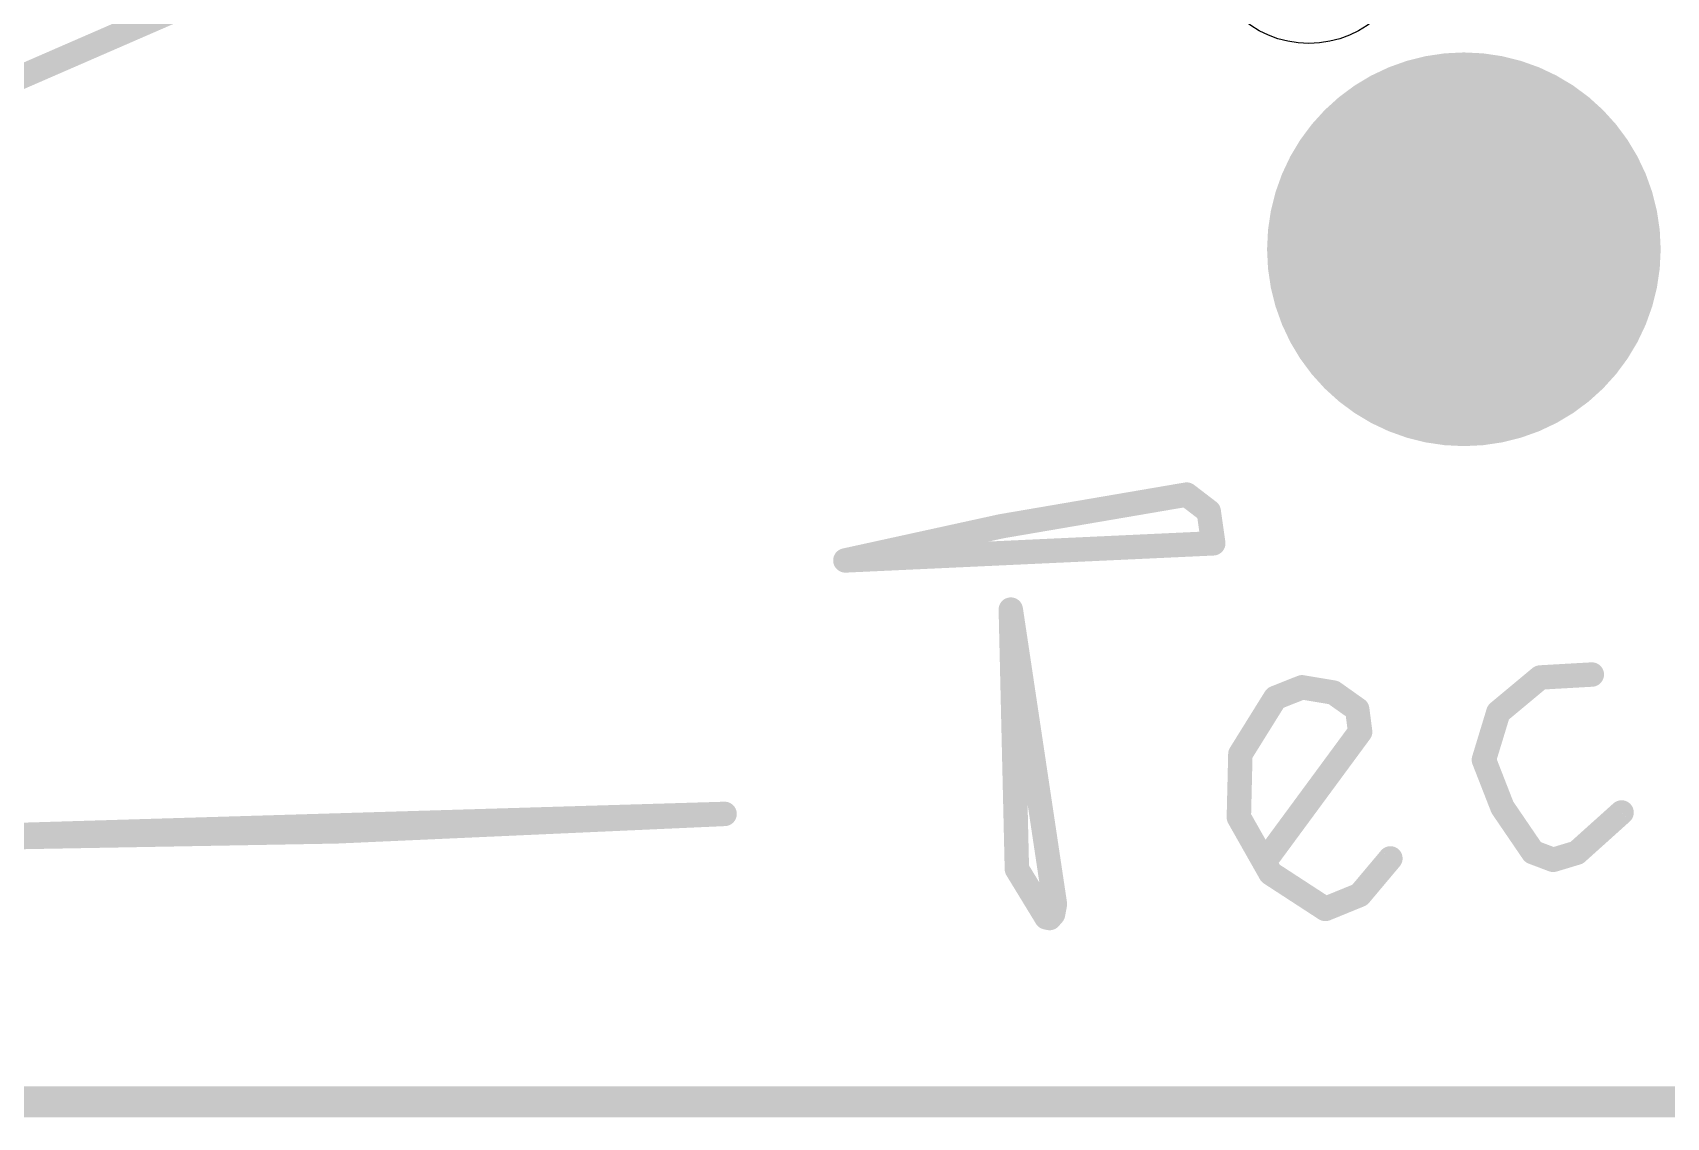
# Model space of a CAD drawing. Extents: x -10 to 314, y -10 to 86.
# Drawn here: x 201.15 to 214.54, y -9.65 to -0.77 of the extents above; entities that cross this region are included whole.
import ezdxf

# ---------------------------------------------------------------- set-up
doc = ezdxf.new("R2010")
doc.units = 0
for name, color, linetype in [('1', 12, 'CONTINUOUS'), ('17', 110, 'CONTINUOUS'), ('20', 31, 'CONTINUOUS'), ('37', 253, 'CONTINUOUS')]:
    doc.layers.add(name, color=color, linetype=linetype)

# ---------------------------------------------------------------- blocks, each defined once
blk = doc.blocks.new('ROUNDP')
at = {"const_width": 0.5}
blk.add_lwpolyline([(0, -0.25, 1), (0, 0.25, 1), (0, -0.25)], format="xyb", dxfattribs=at)

msp = doc.modelspace()

# ---------------------------------------------------------------- linework, layer by layer
at = {"layer": '1', "const_width": 0.254}
msp.add_lwpolyline([(309.5625, -9.525), (-4.7625, -9.525)], dxfattribs=at)
at = {"layer": '20', "const_width": 0.1524}
msp.add_lwpolyline([(-4.7625, -9.525), (309.5625, -9.525)], dxfattribs=at)
at = {"layer": '20'}
msp.add_circle((211.6138, 0), 0.8534, dxfattribs=at)
at = {"layer": '37', "const_width": 0.2}
for points in [[(200.9217, -1.188), (209.129, 2.3821)], [(209.0927, -4.8095), (210.6121, -4.5497)], [(210.6121, -4.5497), (210.7929, -4.6882)], [(210.7929, -4.6882), (210.8301, -4.9491)], [(207.815, -5.0893), (209.0927, -4.8095)], [(210.8301, -4.9491), (207.815, -5.0893)], [(209.1708, -5.4922), (209.5323, -7.9049)], [(209.2207, -7.6182), (209.1708, -5.4922)], [(213.5097, -6.0483), (213.1663, -6.3341)], [(213.9323, -6.0242), (213.5097, -6.0483)], [(211.3388, -6.2156), (211.0521, -6.6761)], [(211.5576, -6.1288), (211.3388, -6.2156)], [(211.8149, -6.1719), (211.5576, -6.1288)], [(212.0099, -6.3101), (211.8149, -6.1719)], [(212.0336, -6.4934), (212.0099, -6.3101)], [(213.1663, -6.3341), (213.0477, -6.723)], [(211.2696, -7.5307), (212.0336, -6.4934)], [(211.0521, -6.6761), (211.0397, -7.1941)], [(213.0477, -6.723), (213.1998, -7.1126)], [(206.8251, -7.1661), (199.6025, -7.3818)], [(203.6487, -7.3091), (206.8251, -7.1661)], [(211.0397, -7.1941), (211.2996, -7.6527)], [(213.1998, -7.1126), (213.4502, -7.4799)], [(213.8093, -7.4841), (214.1761, -7.1543)], [(199.6025, -7.3818), (203.6487, -7.3091)], [(212.0301, -7.8299), (212.2816, -7.5307)], [(213.4502, -7.4799), (213.6159, -7.5424)], [(213.6159, -7.5424), (213.8093, -7.4841)], [(209.4623, -8.0138), (209.2207, -7.6182)], [(211.2996, -7.6527), (211.7485, -7.9449)], [(211.7485, -7.9449), (212.0301, -7.8299)], [(209.5172, -7.9865), (209.4887, -8.0192)], [(209.5323, -7.9049), (209.5172, -7.9865)], [(209.4887, -8.0192), (209.4623, -8.0138)]]:
    msp.add_lwpolyline(points, dxfattribs=at)
at = {"layer": '37', "const_width": 0.1}
for points in [[(210.6425, -4.51, 1), (210.5817, -4.5894)], [(210.6206, -4.599, 1), (210.6037, -4.5004)], [(210.8424, -4.6811, 1), (210.7434, -4.6952)], [(210.7625, -4.7279, 1), (210.8233, -4.6485)], [(209.0842, -4.7602, 1), (209.1011, -4.8588)], [(209.1034, -4.8584, 1), (209.082, -4.7607)], [(210.7806, -4.9561, 1), (210.8796, -4.942)], [(210.8324, -4.999, 1), (210.8278, -4.8991)], [(207.8127, -5.0393, 1), (207.8173, -5.1392)], [(207.8043, -5.0404, 1), (207.8257, -5.1381)], [(209.2202, -5.4848, 1), (209.1213, -5.4996)], [(209.2207, -5.491, 1), (209.1208, -5.4934)], [(213.5069, -5.9984, 1), (213.5126, -6.0982)], [(213.5417, -6.0868, 1), (213.4778, -6.0099)], [(213.9351, -6.0742, 1), (213.9294, -5.9743)], [(211.3204, -6.1692, 1), (211.3573, -6.2621)], [(211.3813, -6.2421, 1), (211.2964, -6.1892)], [(211.5658, -6.0795, 1), (211.5493, -6.1781)], [(211.576, -6.1753, 1), (211.5391, -6.0823)], [(211.8438, -6.1311, 1), (211.786, -6.2127)], [(211.8067, -6.2212, 1), (211.8232, -6.1226)], [(212.0595, -6.3037, 1), (211.9603, -6.3165)], [(211.981, -6.3509, 1), (212.0388, -6.2693)], [(213.1343, -6.2956, 1), (213.1983, -6.3725)], [(213.2141, -6.3486, 1), (213.1185, -6.3195)], [(212.0738, -6.5231, 1), (211.9933, -6.4638)], [(211.984, -6.4998, 1), (212.0832, -6.487)], [(211.102, -6.6773, 1), (211.0021, -6.6749)], [(211.0096, -6.6497, 1), (211.0945, -6.7025)], [(212.9999, -6.7084, 1), (213.0956, -6.7376)], [(213.0943, -6.7048, 1), (213.0012, -6.7412)], [(206.8274, -7.2161, 1), (206.8229, -7.1162)], [(206.8266, -7.2161, 1), (206.8236, -7.1161)], [(211.0831, -7.1694, 1), (210.9962, -7.2188)], [(213.2411, -7.0845, 1), (213.1585, -7.1408)], [(213.1532, -7.1308, 1), (213.2464, -7.0945)], [(214.2096, -7.1915, 1), (214.1427, -7.1171)], [(203.6464, -7.2591, 1), (203.6509, -7.359)], [(203.6496, -7.3591, 1), (203.6478, -7.2591)], [(210.9897, -7.1929, 1), (211.0896, -7.1953)], [(211.2294, -7.5011, 1), (211.3099, -7.5604)], [(212.3199, -7.5629, 1), (212.2434, -7.4985)], [(213.4679, -7.4331, 1), (213.4326, -7.5267)], [(213.4089, -7.508, 1), (213.4915, -7.4517)], [(213.6015, -7.4945, 1), (213.6303, -7.5903)], [(213.5982, -7.5892, 1), (213.6335, -7.4956)], [(213.7759, -7.4469, 1), (213.8427, -7.5213)], [(213.8237, -7.532, 1), (213.7949, -7.4362)], [(209.2633, -7.5922, 1), (209.178, -7.6443)], [(209.1707, -7.6194, 1), (209.2706, -7.6171)], [(211.3269, -7.6108, 1), (211.2723, -7.6946)], [(211.2561, -7.6774, 1), (211.3431, -7.628)], [(211.9918, -7.7978, 1), (212.0684, -7.8621)], [(212.049, -7.8762, 1), (212.0112, -7.7836)], [(209.5549, -8.0194, 1), (209.4795, -7.9536)], [(209.4829, -7.9123, 1), (209.5818, -7.8975)], [(209.5815, -7.914, 1), (209.4832, -7.8958)], [(211.7296, -7.8986, 1), (211.7673, -7.9912)], [(211.7212, -7.9868, 1), (211.7757, -7.903)], [(209.4722, -7.9648, 1), (209.4524, -8.0628)], [(209.4196, -8.0399, 1), (209.505, -7.9878)], [(209.451, -7.9863, 1), (209.5264, -8.052)], [(209.4681, -7.9774, 1), (209.5664, -7.9956)], [(209.4788, -8.0682, 1), (209.4987, -7.9702)]]:
    msp.add_lwpolyline(points, format="xyb", dxfattribs=at)

# ---------------------------------------------------------------- block references
at = {"layer": '17', "xscale": 3.2258, "yscale": 3.2258}
msp.add_blockref('ROUNDP', (212.8838, -2.54), dxfattribs=at)

doc.saveas('drawing.dxf')
